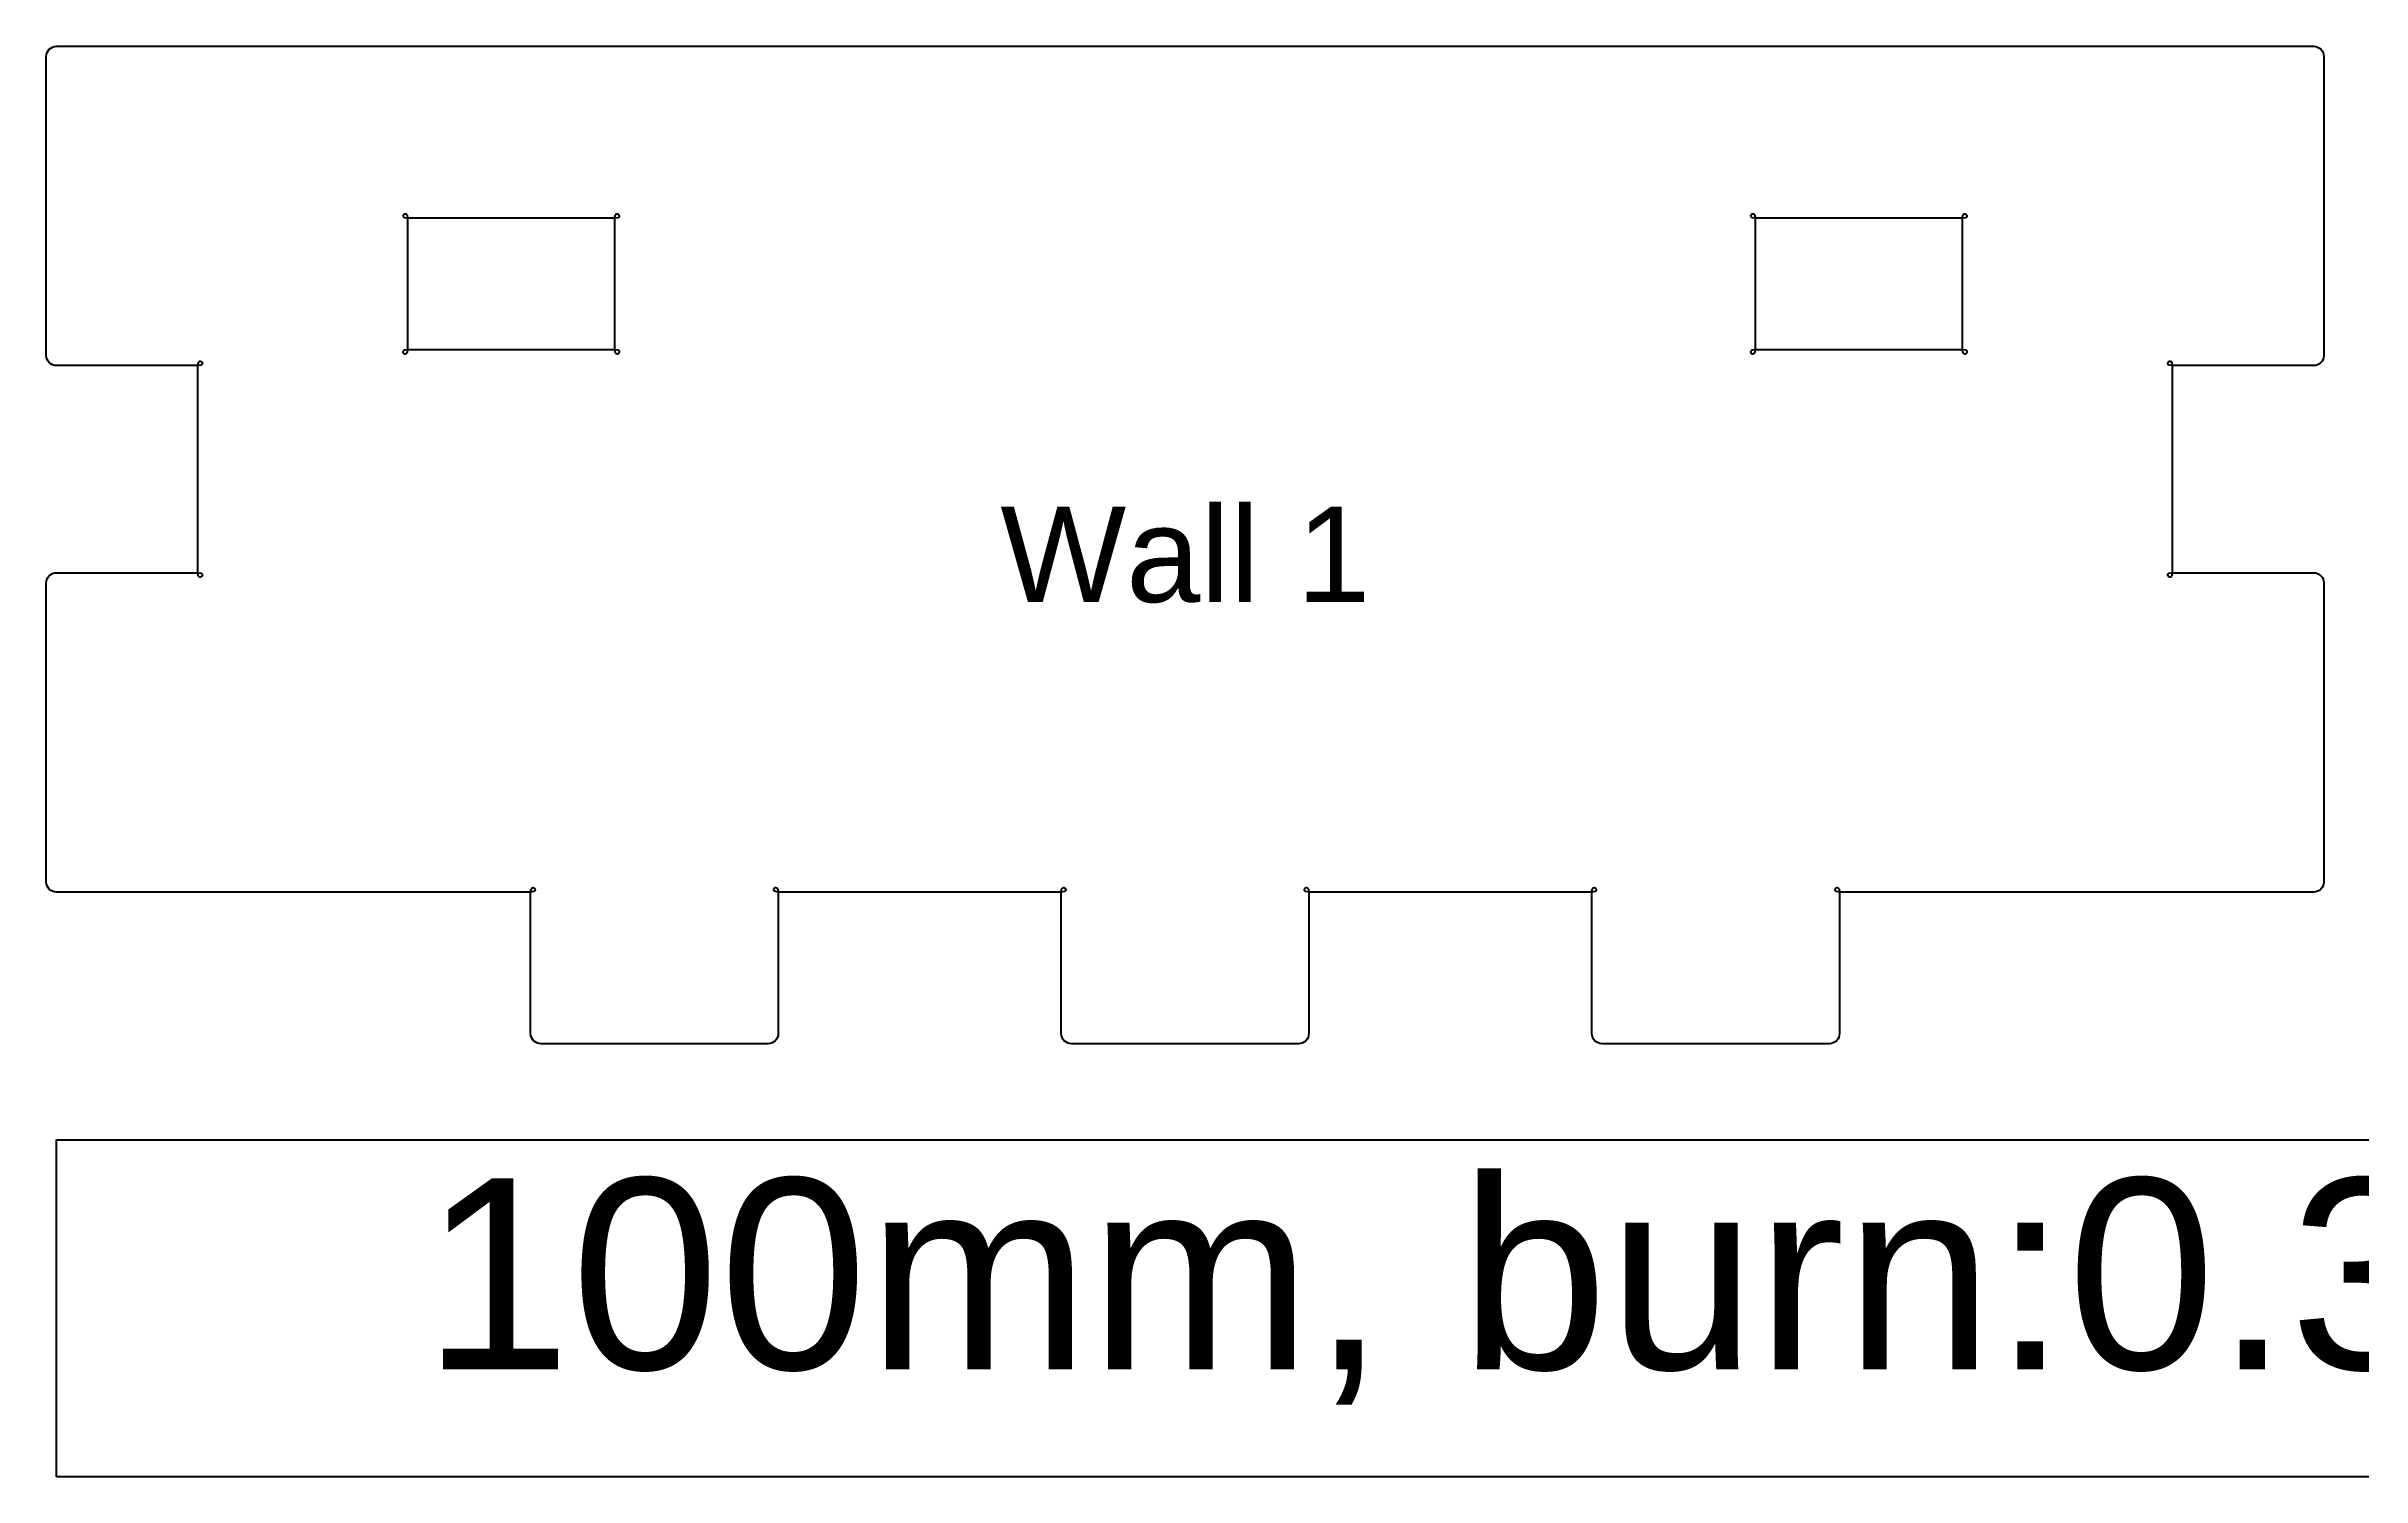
# Model space of a CAD drawing. Extents: x 10 to 156, y 10 to 261.
# Drawn here: x 10.1 to 78.8, y 9.7 to 52.2 of the extents above; entities that cross this region are included whole.
import ezdxf

# ---------------------------------------------------------------- set-up
doc = ezdxf.new("R2010")
doc.units = 0
doc.header["$MEASUREMENT"] = 0
doc.layers.add('Layer 1', color=7, linetype='Continuous', lineweight=0)

# ---------------------------------------------------------------- blocks, each defined once
blk = doc.blocks.new('Block_0')
at = {"layer": 'Layer 1', "color": 18, "lineweight": 60, "true_color": 0x000000}
blk.add_open_spline([(10.401, 9.714), (10.401, 9.714), (110.407, 9.714), (110.407, 9.714), (110.407, 9.714), (110.407, 19.715), (110.407, 19.715), (110.407, 19.715), (10.401, 19.715), (10.401, 19.715), (10.401, 19.715), (10.401, 9.714), (10.401, 9.714)], degree=3, knots=[0, 0, 0, 0, 1, 1, 1, 2, 2, 2, 3, 3, 3, 4, 4, 4, 4], dxfattribs=at)
at = {"layer": 'Layer 1', "insert": (21.275, 11.849), "char_height": 0.2, "attachment_point": 7}
blk.add_mtext('\\C1;\\c255;\\FArial|b0|i0|c1;\\H5.664357;\\W1.000000;100mm, burn:0.30mm', dxfattribs=at)
blk = doc.blocks.new('Block_1')
at = {"layer": 'Layer 1', "color": 18, "lineweight": 60, "true_color": 0x000000}
blk.add_open_spline([(14.901, 27.065), (14.901, 27.065), (24.477, 27.065), (24.477, 27.065), (24.777, 27.065), (24.477, 27.365), (24.477, 27.065), (24.477, 27.065), (24.477, 22.865), (24.477, 22.865), (24.477, 22.699), (24.611, 22.565), (24.777, 22.565), (24.777, 22.565), (31.527, 22.565), (31.527, 22.565), (31.693, 22.565), (31.827, 22.699), (31.827, 22.865), (31.827, 22.865), (31.827, 27.065), (31.827, 27.065), (31.827, 27.365), (31.527, 27.065), (31.827, 27.065), (31.827, 27.065), (40.228, 27.065), (40.228, 27.065), (40.528, 27.065), (40.228, 27.365), (40.228, 27.065), (40.228, 27.065), (40.228, 22.865), (40.228, 22.865), (40.228, 22.699), (40.362, 22.565), (40.528, 22.565), (40.528, 22.565), (47.278, 22.565), (47.278, 22.565), (47.444, 22.565), (47.578, 22.699), (47.578, 22.865), (47.578, 22.865), (47.578, 27.065), (47.578, 27.065), (47.578, 27.365), (47.278, 27.065), (47.578, 27.065), (47.578, 27.065), (55.979, 27.065), (55.979, 27.065), (56.279, 27.065), (55.979, 27.365), (55.979, 27.065), (55.979, 27.065), (55.979, 22.865), (55.979, 22.865), (55.979, 22.699), (56.113, 22.565), (56.279, 22.565), (56.279, 22.565), (63.029, 22.565), (63.029, 22.565), (63.195, 22.565), (63.329, 22.699), (63.329, 22.865), (63.329, 22.865), (63.329, 27.065), (63.329, 27.065), (63.329, 27.365), (63.029, 27.065), (63.329, 27.065), (63.329, 27.065), (72.905, 27.065), (72.905, 27.065), (72.905, 27.065), (77.405, 27.065), (77.405, 27.065), (77.571, 27.065), (77.705, 27.199), (77.705, 27.365), (77.705, 27.365), (77.705, 36.241), (77.705, 36.241), (77.705, 36.407), (77.571, 36.541), (77.405, 36.541), (77.405, 36.541), (73.205, 36.541), (73.205, 36.541), (72.905, 36.541), (73.205, 36.241), (73.205, 36.541), (73.205, 36.541), (73.205, 42.691), (73.205, 42.691), (73.205, 42.991), (72.905, 42.691), (73.205, 42.691), (73.205, 42.691), (77.405, 42.691), (77.405, 42.691), (77.571, 42.691), (77.705, 42.825), (77.705, 42.991), (77.705, 42.991), (77.705, 51.867), (77.705, 51.867), (77.705, 52.033), (77.571, 52.167), (77.405, 52.167), (77.405, 52.167), (72.905, 52.167), (72.905, 52.167), (72.905, 52.167), (14.901, 52.167), (14.901, 52.167), (14.901, 52.167), (10.401, 52.167), (10.401, 52.167), (10.235, 52.167), (10.101, 52.033), (10.101, 51.867), (10.101, 51.867), (10.101, 42.991), (10.101, 42.991), (10.101, 42.825), (10.235, 42.691), (10.401, 42.691), (10.401, 42.691), (14.601, 42.691), (14.601, 42.691), (14.901, 42.691), (14.601, 42.991), (14.601, 42.691), (14.601, 42.691), (14.601, 36.541), (14.601, 36.541), (14.601, 36.241), (14.901, 36.541), (14.601, 36.541), (14.601, 36.541), (10.401, 36.541), (10.401, 36.541), (10.235, 36.541), (10.101, 36.407), (10.101, 36.241), (10.101, 36.241), (10.101, 27.365), (10.101, 27.365), (10.101, 27.199), (10.235, 27.065), (10.401, 27.065), (10.401, 27.065), (14.901, 27.065), (14.901, 27.065)], degree=3, knots=[0, 0, 0, 0, 1, 1, 1, 2, 2, 2, 3, 3, 3, 4, 4, 4, 5, 5, 5, 6, 6, 6, 7, 7, 7, 8, 8, 8, 9, 9, 9, 10, 10, 10, 11, 11, 11, 12, 12, 12, 13, 13, 13, 14, 14, 14, 15, 15, 15, 16, 16, 16, 17, 17, 17, 18, 18, 18, 19, 19, 19, 20, 20, 20, 21, 21, 21, 22, 22, 22, 23, 23, 23, 24, 24, 24, 25, 25, 25, 26, 26, 26, 27, 27, 27, 28, 28, 28, 29, 29, 29, 30, 30, 30, 31, 31, 31, 32, 32, 32, 33, 33, 33, 34, 34, 34, 35, 35, 35, 36, 36, 36, 37, 37, 37, 38, 38, 38, 39, 39, 39, 40, 40, 40, 41, 41, 41, 42, 42, 42, 43, 43, 43, 44, 44, 44, 45, 45, 45, 46, 46, 46, 47, 47, 47, 48, 48, 48, 49, 49, 49, 50, 50, 50, 51, 51, 51, 52, 52, 52, 52], dxfattribs=at)
at = {"layer": 'Layer 1', "color": 5, "lineweight": 60, "true_color": 0x0000ff}
for points in [[(23.902, 43.166), (23.902, 43.166), (20.826, 43.166), (20.826, 43.166), (20.526, 43.166), (20.826, 42.866), (20.826, 43.166), (20.826, 43.166), (20.826, 47.066), (20.826, 47.066), (20.826, 47.366), (20.526, 47.066), (20.826, 47.066), (20.826, 47.066), (26.977, 47.066), (26.977, 47.066), (27.277, 47.066), (26.977, 47.366), (26.977, 47.066), (26.977, 47.066), (26.977, 43.166), (26.977, 43.166), (26.977, 42.866), (27.277, 43.166), (26.977, 43.166), (26.977, 43.166), (23.902, 43.166), (23.902, 43.166)], [(63.904, 47.066), (63.904, 47.066), (66.979, 47.066), (66.979, 47.066), (67.279, 47.066), (66.979, 47.366), (66.979, 47.066), (66.979, 47.066), (66.979, 43.166), (66.979, 43.166), (66.979, 42.866), (67.279, 43.166), (66.979, 43.166), (66.979, 43.166), (60.829, 43.166), (60.829, 43.166), (60.529, 43.166), (60.829, 42.866), (60.829, 43.166), (60.829, 43.166), (60.829, 47.066), (60.829, 47.066), (60.829, 47.366), (60.529, 47.066), (60.829, 47.066), (60.829, 47.066), (63.904, 47.066), (63.904, 47.066)]]:
    blk.add_open_spline(points, degree=3, knots=[0, 0, 0, 0, 1, 1, 1, 2, 2, 2, 3, 3, 3, 4, 4, 4, 5, 5, 5, 6, 6, 6, 7, 7, 7, 8, 8, 8, 9, 9, 9, 9], dxfattribs=at)
at = {"layer": 'Layer 1', "insert": (38.42, 35.633), "char_height": 0.2, "attachment_point": 7}
blk.add_mtext('\\C1;\\c255;\\FArial|b0|i0|c1;\\H2.832178;\\W1.000000;Wall 1', dxfattribs=at)

msp = doc.modelspace()

# ---------------------------------------------------------------- block references
at = {"layer": 'Layer 1'}
for name in ['Block_1', 'Block_0']:
    msp.add_blockref(name, (0, 0), dxfattribs=at)

doc.saveas('drawing.dxf')
